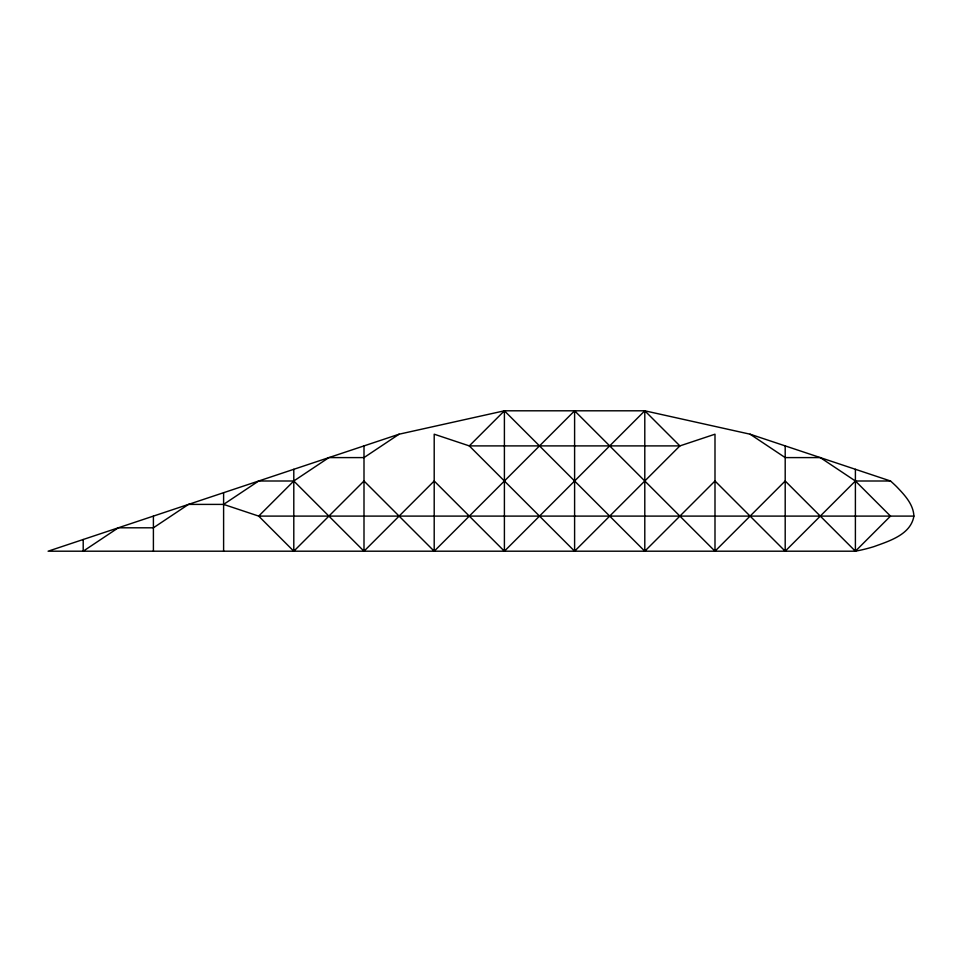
<?xml version="1.0" encoding="UTF-8"?>
<svg xmlns="http://www.w3.org/2000/svg" width="962" height="962" viewBox="0 0 962 962"><rect width="100%" height="100%" fill="white"/><g stroke="black" fill="none" stroke-linecap="round" stroke-linejoin="round"><path stroke-width="1.44" d="M913.9 516.101C913.383 504.124 904.376 494.781 896.548 486.604A135.389 135.389 0 0 0 890.499 481L750.095 434.199L644.793 410.798L504.401 410.798L399.098 434.199L48.1 551.202L855.398 551.202L859.727 550.336A165.801 165.801 0 0 0 873.905 546.632C889.237 541.029 910.786 534.656 913.9 516.101L258.694 516.101L223.605 504.401L188.504 504.401L153.403 527.801L118.302 527.801L83.201 551.202L83.201 539.502M399.098 434.199L363.997 457.599L328.896 457.599L293.795 481L258.694 516.101L293.795 551.202L363.997 481L434.199 551.202L574.603 410.798L714.994 551.202L785.196 481L855.398 551.202L890.499 516.101L855.398 481L820.297 457.599L785.196 457.599L750.095 434.199M223.605 504.401L258.694 481L293.795 481L363.997 551.202L434.199 481L504.401 551.202L644.793 410.798L679.893 445.899L714.994 434.199L714.994 551.202M890.499 481L855.398 481L785.196 551.202L714.994 481L644.793 551.202L504.401 410.798L469.3 445.899L434.199 434.199L434.199 551.202M574.603 551.202L679.893 445.899L469.3 445.899L574.603 551.202L574.603 410.798M855.398 469.3L855.398 551.202M785.196 445.899L785.196 551.202M644.793 410.798L644.793 551.202M504.401 410.798L504.401 551.202M363.997 445.899L363.997 551.202M293.795 469.3L293.795 551.202M223.605 492.7L223.605 551.202M153.403 516.101L153.403 551.202"/></g></svg>
